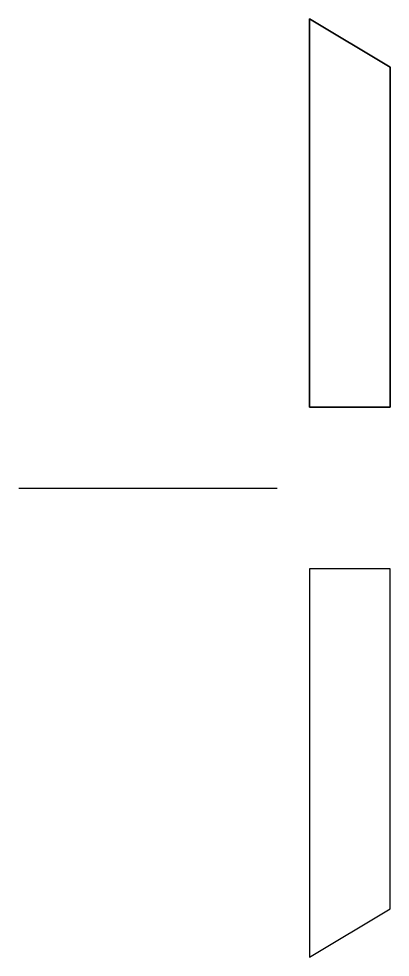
# Model space of a CAD drawing. Header units: millimetres. Extents: x -40 to 75, y 30 to 320.
import ezdxf

# ---------------------------------------------------------------- set-up
doc = ezdxf.new("R2010")
doc.units = ezdxf.units.MM
doc.layers.get('0').update_dxf_attribs({"linetype": 'CONTINUOUS'})

msp = doc.modelspace()

# ---------------------------------------------------------------- linework, layer by layer
msp.add_line((-40, 175), (40, 175))
for points in [[(50, 320), (50, 200), (70, 200), (75, 200), (75, 231.72), (75, 305)], [(75, 305), (75, 231.72), (75, 200), (70, 200), (50, 200), (50, 320)], [(50, 30), (75, 45), (75, 118.28), (75, 150), (70, 150), (50, 150)]]:
    msp.add_lwpolyline(points, close=True)

doc.saveas('drawing.dxf')
